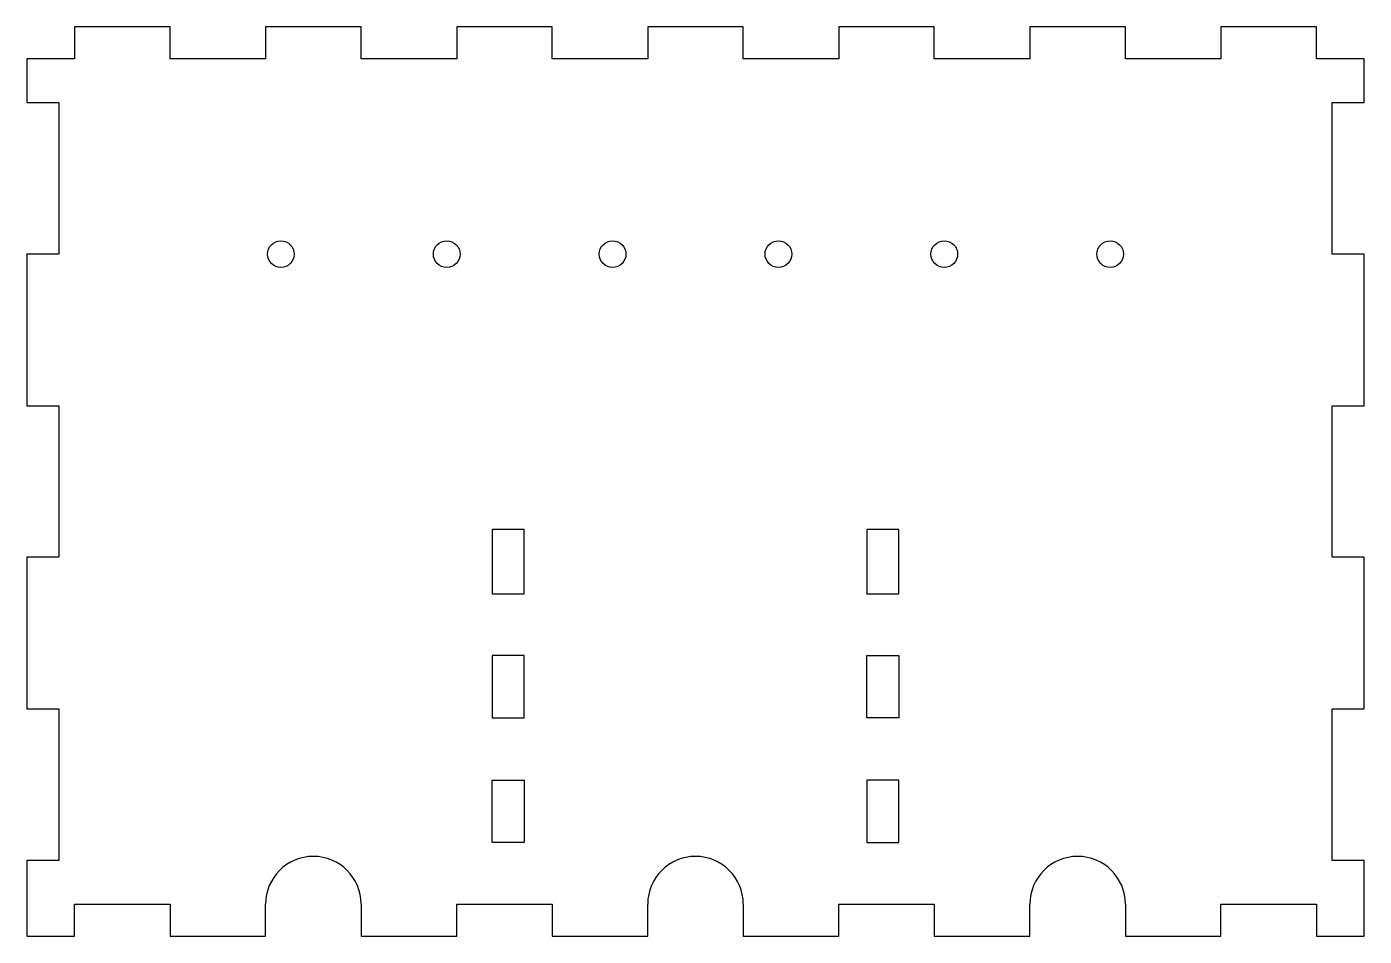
# Model space of a CAD drawing. Header units: millimetres. Extents: x -125 to 125, y 0 to 170.
import ezdxf

# ---------------------------------------------------------------- set-up
doc = ezdxf.new("R2010")
doc.units = ezdxf.units.MM
doc.layers.get('0').update_dxf_attribs({"linetype": 'CONTINUOUS'})

msp = doc.modelspace()

# ---------------------------------------------------------------- linework, layer by layer
for p, q in [((-98.21, 170), (-116.07, 170)), ((-116.07, 170), (-116.07, 164)), ((-98.21, 164), (-98.21, 170)), ((-62.5, 170), (-80.36, 170)), ((-80.36, 170), (-80.36, 164)), ((-62.5, 164), (-62.5, 170)), ((-26.79, 170), (-44.64, 170)), ((-44.64, 170), (-44.64, 164)), ((-26.79, 164), (-26.79, 170)), ((8.93, 170), (-8.93, 170)), ((-8.93, 170), (-8.93, 164)), ((8.93, 164), (8.93, 170)), ((44.64, 170), (26.79, 170)), ((26.79, 170), (26.79, 164)), ((44.64, 164), (44.64, 170)), ((80.36, 170), (62.5, 170)), ((62.5, 170), (62.5, 164)), ((80.36, 164), (80.36, 170)), ((116.07, 170), (98.21, 170)), ((98.21, 170), (98.21, 164)), ((116.07, 164), (116.07, 170)), ((-125, 164), (-125, 155.83)), ((-116.07, 164), (-125, 164)), ((-80.36, 164), (-98.21, 164)), ((-44.64, 164), (-62.5, 164)), ((-8.93, 164), (-26.79, 164)), ((26.79, 164), (8.93, 164)), ((62.5, 164), (44.64, 164)), ((98.21, 164), (80.36, 164)), ((125, 164), (116.07, 164)), ((125, 155.83), (125, 164)), ((-125, 155.83), (-119, 155.83)), ((-119, 155.83), (-119, 127.5)), ((119, 127.5), (119, 155.83)), ((119, 155.83), (125, 155.83)), ((-119, 127.5), (-125, 127.5)), ((125, 127.5), (119, 127.5)), ((-125, 127.5), (-125, 99.17)), ((125, 99.17), (125, 127.5)), ((-125, 99.17), (-119, 99.17)), ((-119, 99.17), (-119, 70.83)), ((119, 70.83), (119, 99.17)), ((119, 99.17), (125, 99.17)), ((-119, 70.83), (-125, 70.83)), ((-125, 70.83), (-125, 42.5)), ((125, 70.83), (119, 70.83)), ((125, 42.5), (125, 70.83)), ((32, 52.5), (38, 52.5)), ((32, 40.83), (32, 52.5)), ((38, 52.5), (38, 40.83)), ((-125, 42.5), (-119, 42.5)), ((-119, 42.5), (-119, 14.17)), ((119, 14.17), (119, 42.5)), ((119, 42.5), (125, 42.5)), ((38, 40.83), (32, 40.83)), ((-38, 29.17), (-32, 29.17)), ((-38, 17.5), (-38, 29.17)), ((-32, 29.17), (-32, 17.5)), ((-32, 17.5), (-38, 17.5)), ((-119, 14.17), (-125, 14.17)), ((-125, 14.17), (-125, 0)), ((125, 14.17), (119, 14.17)), ((125, 0), (125, 14.17)), ((-116.07, 0), (-116.07, 6)), ((-116.07, 6), (-98.21, 6)), ((-98.21, 6), (-98.21, 0)), ((-80.36, 0), (-80.36, 6)), ((-62.5, 6), (-62.5, 0)), ((-44.64, 0), (-44.64, 6)), ((-44.64, 6), (-26.79, 6)), ((-26.79, 6), (-26.79, 0)), ((-8.93, 0), (-8.93, 6)), ((8.93, 6), (8.93, 0)), ((26.79, 6), (44.64, 6)), ((26.79, 0), (26.79, 6)), ((44.64, 6), (44.64, 0)), ((62.5, 0), (62.5, 6)), ((80.36, 6), (80.36, 0)), ((98.21, 0), (98.21, 6)), ((98.21, 6), (116.07, 6)), ((116.07, 6), (116.07, 0)), ((-125, 0), (-116.07, 0)), ((-98.21, 0), (-80.36, 0)), ((-62.5, 0), (-44.64, 0)), ((-26.79, 0), (-8.93, 0)), ((8.93, 0), (26.79, 0)), ((44.64, 0), (62.5, 0)), ((80.36, 0), (98.21, 0)), ((116.07, 0), (125, 0))]:
    msp.add_line(p, q)
for points in [[(-38, 76), (-38, 64), (-32, 64), (-32, 76)], [(32, 64), (38, 64), (38, 76), (32, 76)], [(-32, 52.5), (-38, 52.5), (-38, 40.83), (-32, 40.83)], [(32, 17.5), (38, 17.5), (38, 29.17), (32, 29.17)]]:
    msp.add_lwpolyline(points, close=True)
for centre in [(-77.5, 127.5), (-46.5, 127.5), (-15.5, 127.5), (15.5, 127.5), (46.5, 127.5), (77.5, 127.5)]:
    msp.add_circle(centre, 2.5)
for centre in [(-71.43, 6), (0, 6), (71.43, 6)]:
    msp.add_arc(centre, 8.93, 0, 180)

doc.saveas('drawing.dxf')
